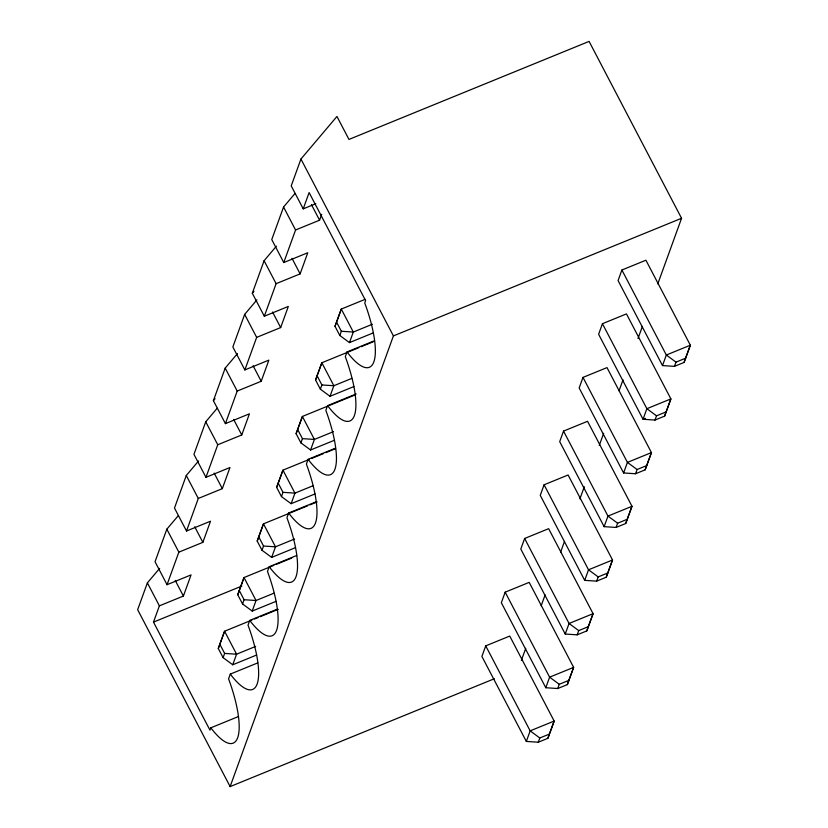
<?xml version="1.0" encoding="UTF-8"?>
<svg xmlns="http://www.w3.org/2000/svg" width="828" height="828" viewBox="0 0 828 828"><rect width="100%" height="100%" fill="white"/><g stroke="black" fill="none" stroke-linecap="round" stroke-linejoin="round"><path stroke-width="1.24" d="M159.659 568.36L147.384 582.871L137.655 609.718L230.122 786.6L494.368 678.732M178.299 515.637L166.832 529.185L155.043 561.736L167.049 584.703L191.061 574.901L183.402 596.046L159.39 605.848L153.49 622.118L209.981 730.172L210.84 727.802L238.309 716.593M198.565 460.968L186.29 475.489L174.491 508.04L186.507 531.017L210.519 521.205L202.86 542.35L178.848 552.152L167.049 584.703M217.205 408.245L205.737 421.794L193.949 454.344L205.955 477.321L229.967 467.52L222.308 488.655L198.296 498.456L186.507 531.017M205.955 477.321L217.754 444.76L241.766 434.959L249.425 413.824L225.413 423.625L213.396 400.659L225.195 368.098L237.47 353.587M256.928 299.891L244.653 314.402L232.854 346.963L244.86 369.93L268.872 360.128L261.213 381.273L237.201 391.075L225.413 423.625M244.86 369.93L256.659 337.379L280.671 327.577L288.33 306.432L264.318 316.234L252.312 293.267L264.101 260.716L276.376 246.195M295.016 193.473L283.559 207.021L271.76 239.571L283.766 262.548L307.778 252.747L300.129 273.882L276.107 283.683L264.318 316.234M657.794 283.88L681.568 218.281L589.091 41.4L348.971 139.425L336.955 116.458L300.937 159.038L291.218 185.876L303.224 208.853L315.799 203.719M283.766 262.548L295.565 229.987L283.559 207.021M303.224 208.853L309.123 192.572L365.614 300.626L364.755 302.996A68.89 20.131 67.8 0 1 373.852 361.846A68.89 20.131 67.8 0 1 347.015 351.952L345.297 356.692A68.89 20.131 67.8 0 1 354.394 415.542A68.89 20.131 67.8 0 1 327.567 405.648L325.839 410.388A68.89 20.131 67.8 0 1 334.947 469.228A68.89 20.131 67.8 0 1 308.109 459.333L306.391 464.084A68.89 20.131 67.8 0 1 315.489 522.923A68.89 20.131 67.8 0 1 288.651 513.029L286.933 517.769A68.89 20.131 67.8 0 1 296.041 576.619A68.89 20.131 67.8 0 1 269.204 566.725L267.485 571.465A68.89 20.131 67.8 0 1 276.583 630.315A68.89 20.131 67.8 0 1 249.745 620.42L248.027 625.161A68.89 20.131 67.8 0 1 257.135 684A68.89 20.131 67.8 0 1 230.298 674.106L228.58 678.856A68.89 20.131 67.8 0 1 237.677 737.696A68.89 20.131 67.8 0 1 210.84 727.802M295.565 229.987L319.577 220.186L321.709 214.317M256.608 655.031L232.751 664.77L223.094 657.649L218.292 648.459L224.574 631.226L252.012 620.027M276.066 601.335L252.209 611.074L242.552 603.954L237.75 594.763L244.022 577.54L273.851 565.358M295.513 547.639L271.656 557.389L262 550.258L257.197 541.077L263.48 523.845L307.612 505.825M314.971 493.954L291.114 503.693L281.458 496.572L276.656 487.381L282.938 470.149L309.175 459.436M334.429 440.258L310.562 449.997L300.906 442.876L296.103 433.686L302.386 416.453L354.87 395.028M353.877 386.562L330.02 396.301L320.364 389.181L315.561 379.99L321.844 362.767L358.824 347.667M373.335 332.866L349.478 342.606L339.811 335.485L335.009 326.304L341.291 309.072L365.148 299.332M223.094 657.649L224.626 653.416L219.824 644.236M242.552 603.954L244.084 599.731L239.282 590.54M262 550.258L263.532 546.035L258.729 536.844M281.458 496.572L282.99 492.339L278.187 483.148M300.906 442.876L302.437 438.643L297.635 429.463M320.364 389.181L321.895 384.958L317.093 375.767M339.811 335.485L341.343 331.262L336.541 322.071M232.751 664.77L236.58 654.203L224.574 631.226L218.292 648.459M252.209 611.074L256.038 600.507L244.022 577.54L237.75 594.763M271.656 557.389L275.486 546.811L263.48 523.845L257.197 541.077M291.114 503.693L294.944 493.126L282.938 470.149L276.656 487.381M310.562 449.997L314.392 439.43L302.386 416.453L296.103 433.686M330.02 396.301L333.85 385.734L321.844 362.767L315.561 379.99M349.478 342.606L353.308 332.038L341.291 309.072L335.009 326.304M230.122 786.6L393.414 335.909L300.937 159.038M485.725 645.871L481.896 656.438L526.329 741.433L538.283 742.219L547.888 738.297L554.17 721.064L509.737 636.07L485.725 645.871L530.158 730.865L539.815 737.986L549.419 734.063L554.17 721.064L530.158 730.865L526.329 741.433M505.173 592.175L501.344 602.743L545.787 687.737L557.741 688.523L567.346 684.601L573.628 667.368L529.195 582.374L505.173 592.175L549.616 677.169L559.273 684.29L568.877 680.368L573.628 667.368L549.616 677.169L545.787 687.737M524.631 538.479L520.802 549.057L565.234 634.051L577.188 634.828L586.793 630.905L593.076 613.672L548.643 528.678L524.631 538.479L569.064 623.474L578.72 630.605L588.325 626.682L593.076 613.672L569.064 623.474L565.234 634.051M544.089 484.794L540.26 495.361L584.692 580.356L596.646 581.132L606.251 577.209L612.534 559.987L568.101 474.993L544.089 484.794L588.522 569.788L598.178 576.909L607.783 572.986L612.534 559.987L588.522 569.788L584.692 580.356M563.537 431.098L559.707 441.666L604.14 526.66L616.094 527.436L625.699 523.524L631.981 506.291L587.549 421.297L563.537 431.098L607.969 516.092L617.626 523.213L627.231 519.291L631.981 506.291L607.969 516.092L604.14 526.66M582.995 377.402L579.165 387.97L623.598 472.964L635.552 473.751L645.157 469.828L651.439 452.595L607.007 367.601L582.995 377.402L627.427 462.397L637.084 469.517L646.689 465.595L651.439 452.595L627.427 462.397L623.598 472.964M602.442 323.707L598.613 334.284L643.045 419.279L655 420.055L664.605 416.132L670.887 398.899L626.454 313.905L602.442 323.707L646.875 408.701L656.532 415.822L666.136 411.909L670.887 398.899L646.875 408.701L643.045 419.279L645.333 418.337M621.9 270.021L618.071 280.589L662.503 365.583L674.458 366.359L684.063 362.436L690.345 345.204L645.912 260.209L621.9 270.021L666.333 355.015L675.99 362.136L685.594 358.214L690.345 345.204L666.333 355.015L662.503 365.583M521.361 660.465L525.759 648.314M541.17 605.796L545.124 594.866M560.535 552.348L564.489 541.409M579.9 498.901L584.299 486.75M599.265 445.443L603.664 433.292M619.065 390.785L623.029 379.845M637.995 338.548L642.393 326.398M538.283 742.219L539.815 737.986M557.741 688.523L559.273 684.29M577.188 634.828L578.72 630.605M596.646 581.132L598.178 576.909M616.094 527.436L617.626 523.213M635.552 473.751L637.084 469.517M655 420.055L656.532 415.822M674.458 366.359L675.99 362.136M547.888 738.297L549.419 734.063M567.346 684.601L568.877 680.368M586.793 630.905L588.325 626.682M606.251 577.209L607.783 572.986M625.699 523.524L627.231 519.291M645.157 469.828L646.689 465.595M664.605 416.132L666.136 411.909M684.063 362.436L685.594 358.214M252.312 293.267L253.948 291.332M213.396 400.659L215.042 398.723M372.393 324.245L353.308 332.038L341.343 331.262M347.015 351.952L374.473 340.743M361.205 346.694L373.138 341.819M393.414 335.909L681.568 218.281M351.745 378.427L333.85 385.734L321.895 384.958M327.567 405.648L356.216 393.942M333.487 431.636L314.392 439.43L302.437 438.643M308.109 459.333L335.568 448.124M311.566 458.464L323.489 453.589M325.88 452.616L335.423 448.724M312.839 485.819L294.944 493.126L282.99 492.339M288.651 513.029L316.12 501.82M310.003 504.852L317.165 501.934M294.571 539.018L275.486 546.811L263.532 546.035M269.204 566.725L296.662 555.516M276.231 564.385L291.746 558.062M153.49 622.118L241.848 586.048M273.933 593.2L256.038 600.507L244.084 599.731M249.745 620.42L277.214 609.201M254.393 619.054L257.974 617.595M260.365 616.622L278.249 609.315M255.666 646.409L236.58 654.203L224.626 653.416M230.298 674.106L257.756 662.897M311.442 204.63L319.577 220.186M291.984 258.315L300.129 273.882M264.101 260.716L276.107 283.683M272.536 312.011L280.671 327.577M244.653 314.402L256.659 337.379M253.078 365.707L261.213 381.273M225.195 368.098L237.201 391.075M233.631 419.403L241.766 434.959M205.737 421.794L217.754 444.76M214.173 473.099L222.308 488.655M186.29 475.489L198.296 498.456M194.725 526.784L202.86 542.35M166.832 529.185L178.848 552.152M175.267 580.48L183.402 596.046M147.384 582.871L159.39 605.848"/></g></svg>
